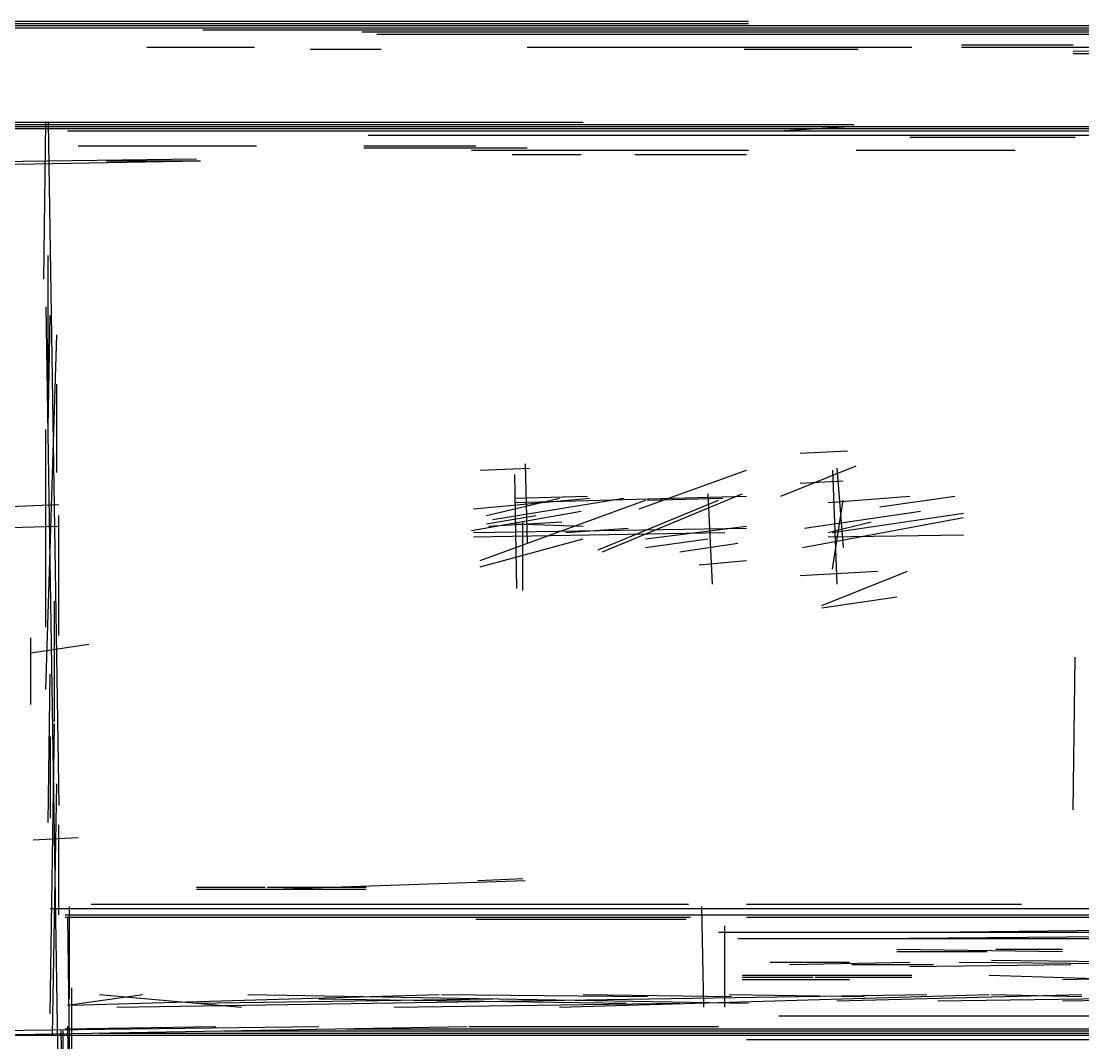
# Model space of a CAD drawing. Header units: metres. Extents: x 0.1 to 46.8, y -33.1 to 0.
# Drawn here: x 36.175 to 41.115, y -11.685 to -6.93 of the extents above; entities that cross this region are included whole.
import ezdxf

# ---------------------------------------------------------------- set-up
doc = ezdxf.new("R2010")
doc.units = ezdxf.units.M
doc.layers.add('Lines', color=7, linetype='Continuous')
doc.layers.add('Walls', color=2, linetype='Continuous')

msp = doc.modelspace()

# ---------------------------------------------------------------- linework, layer by layer
at = {"layer": 'Lines'}
for p, q in [((5.47, -6.93), (39.56, -6.93)), ((22.32, -6.94), (39.56, -6.94)), ((22.32, -6.95), (43, -6.95)), ((22.57, -6.96), (43.01, -6.96)), ((37.02, -6.97), (43.1, -6.97)), ((37.76, -6.98), (43.1, -6.98)), ((37.83, -6.99), (43, -6.99)), ((36.76, -7.05), (37.26, -7.05)), ((37.52, -7.06), (37.85, -7.06)), ((38.53, -7.05), (40.32, -7.05)), ((39.54, -7.06), (40.07, -7.06)), ((40.55, -7.04), (41.07, -7.04)), ((40.55, -7.05), (41.59, -7.05)), ((41.07, -7.07), (42.83, -7.04)), ((41.07, -7.08), (41.57, -7.08)), ((25.45, -7.4), (38.79, -7.4)), ((36.28, -8.13), (36.29, -7.4)), ((36.3, -7.4), (36.35, -10.58)), ((22.21, -7.42), (42.52, -7.42)), ((22.56, -7.43), (42.53, -7.43)), ((25.51, -7.41), (40.05, -7.41)), ((36.39, -7.44), (42.59, -7.44)), ((39.7, -7.44), (40.03, -7.42)), ((37.79, -7.46), (42.56, -7.46)), ((40.31, -7.47), (41.08, -7.47)), ((36.44, -7.51), (37.27, -7.51)), ((37.77, -7.51), (38.29, -7.51)), ((37.77, -7.52), (38.53, -7.52)), ((38.27, -7.53), (39.56, -7.53)), ((38.46, -7.55), (38.78, -7.55)), ((39.03, -7.55), (39.55, -7.55)), ((40.06, -7.53), (40.8, -7.53)), ((35.58, -7.59), (36.99, -7.57)), ((35.93, -7.6), (37.01, -7.58)), ((36.57, -7.58), (37.01, -7.58)), ((36.3, -8.63), (36.3, -8.02)), ((36.29, -8.26), (36.36, -12.69)), ((36.3, -8.82), (36.31, -8.3)), ((36.29, -10.04), (36.34, -8.39)), ((36.34, -9.03), (36.34, -8.62)), ((36.29, -9.75), (36.29, -8.83)), ((39.8, -8.94), (40.02, -8.93)), ((38.52, -8.99), (38.53, -9.36)), ((38.31, -9.02), (38.54, -9.01)), ((38.47, -9.04), (38.48, -9.57)), ((39.05, -9.2), (39.55, -9.02)), ((39.71, -9.14), (40.06, -9)), ((39.95, -9.02), (39.97, -9.55)), ((39.97, -9.01), (40, -9.38)), ((39.8, -9.08), (40, -9.07)), ((38.88, -9.4), (39.53, -9.13)), ((39.37, -9.13), (39.39, -9.55)), ((36.08, -9.19), (36.35, -9.18)), ((38.28, -9.2), (38.82, -9.15)), ((38.31, -9.44), (39.08, -9.16)), ((38.34, -9.23), (38.68, -9.15)), ((38.37, -9.25), (38.98, -9.15)), ((38.47, -9.15), (38.81, -9.14)), ((38.47, -9.17), (39.55, -9.14)), ((38.86, -9.39), (39.42, -9.16)), ((39.09, -9.16), (39.44, -9.15)), ((39.93, -9.17), (40.31, -9.14)), ((39.95, -9.48), (40, -9.16)), ((40.17, -9.19), (40.52, -9.14)), ((36.35, -9.79), (36.35, -9.23)), ((38.27, -9.3), (38.78, -9.21)), ((38.34, -9.27), (38.57, -9.23)), ((39.82, -9.29), (40.36, -9.21)), ((39.95, -9.31), (40.56, -9.22)), ((35.96, -9.29), (36.35, -9.28)), ((38.35, -9.28), (38.69, -9.26)), ((38.47, -9.27), (38.79, -9.28)), ((38.51, -9.58), (38.51, -9.26)), ((39.08, -9.34), (39.55, -9.28)), ((39.81, -9.38), (40.56, -9.24)), ((39.93, -9.31), (40.13, -9.26)), ((38.28, -9.31), (39.55, -9.29)), ((38.28, -9.33), (39.45, -9.31)), ((38.71, -9.31), (39, -9.29)), ((39.93, -9.33), (40.56, -9.32)), ((38.31, -9.47), (38.79, -9.34)), ((39.08, -9.38), (39.37, -9.34)), ((39.24, -9.4), (39.51, -9.36)), ((39.33, -9.46), (39.55, -9.44)), ((39.8, -9.51), (40.16, -9.49)), ((39.9, -9.65), (40.3, -9.49)), ((36.33, -10.19), (36.33, -9.63)), ((39.9, -9.66), (40.25, -9.61)), ((36.22, -10.11), (36.22, -9.8)), ((36.22, -9.87), (36.49, -9.83)), ((41.07, -10.6), (41.08, -9.89)), ((36.3, -10.66), (36.31, -9.97)), ((36.31, -11.55), (36.33, -10.2)), ((36.31, -10.26), (36.31, -10.64)), ((36.32, -11.65), (36.34, -10.48)), ((36.35, -11.09), (36.35, -10.67)), ((36.23, -10.74), (36.44, -10.73)), ((36.99, -10.96), (37.31, -10.96)), ((37.32, -10.96), (37.78, -10.96)), ((37.35, -10.97), (38.52, -10.93)), ((38.3, -10.93), (38.51, -10.92)), ((36.99, -10.97), (37.78, -10.97)), ((36.31, -11.06), (42.59, -11.06)), ((36.4, -11.48), (36.4, -11.05)), ((36.5, -11.04), (39.28, -11.04)), ((39.34, -11.05), (39.35, -11.52)), ((39.55, -11.04), (40.83, -11.04)), ((36.38, -11.09), (42.49, -11.09)), ((36.38, -11.1), (39.29, -11.1)), ((36.39, -11.1), (36.44, -14.46)), ((38.29, -11.11), (39.27, -11.11)), ((39.55, -11.1), (42.48, -11.1)), ((39.45, -11.52), (39.45, -11.14)), ((40.41, -11.17), (42.12, -11.15)), ((41.06, -11.17), (42.59, -11.15)), ((39.42, -11.17), (42.59, -11.17)), ((39.51, -11.2), (42.49, -11.2)), ((40.12, -11.2), (41.25, -11.19)), ((40.25, -11.25), (41.02, -11.26)), ((40.25, -11.26), (40.67, -11.26)), ((40.71, -11.25), (41.02, -11.25)), ((39.66, -11.31), (40.03, -11.31)), ((39.75, -11.32), (40.31, -11.31)), ((40.54, -11.31), (41.63, -11.32)), ((40.69, -11.3), (42.33, -11.32)), ((40.04, -11.32), (40.42, -11.32)), ((40.31, -11.33), (41.06, -11.32)), ((39.53, -11.37), (40.32, -11.37)), ((39.53, -11.38), (39.86, -11.38)), ((39.53, -11.39), (40.03, -11.39)), ((39.87, -11.38), (40.32, -11.38)), ((40.68, -11.37), (41.33, -11.39)), ((41.02, -11.39), (41.86, -11.37)), ((36.39, -11.51), (36.74, -11.46)), ((36.41, -11.99), (36.41, -11.43)), ((36.41, -11.51), (38.12, -11.46)), ((36.54, -11.46), (37.2, -11.52)), ((36.62, -11.52), (40.39, -11.46)), ((37.23, -11.46), (39.56, -11.5)), ((38.13, -11.46), (39.09, -11.47)), ((38.68, -11.52), (40.68, -11.46)), ((38.79, -11.46), (39.48, -11.47)), ((39.47, -11.46), (40.1, -11.47)), ((39.97, -11.49), (41.11, -11.46)), ((40.44, -11.49), (42.59, -11.46)), ((40.69, -11.46), (41.11, -11.47)), ((36.98, -11.5), (38.37, -11.48)), ((37.56, -11.48), (38.99, -11.5)), ((37.91, -11.52), (39.24, -11.5)), ((41.02, -11.49), (42.59, -11.47)), ((39.7, -11.56), (42.33, -11.56)), ((35.94, -11.65), (38.25, -11.61)), ((35.94, -11.63), (37.56, -11.61)), ((35.97, -11.65), (42.59, -11.65)), ((36.36, -11.63), (36.42, -15.52)), ((36.37, -11.94), (36.37, -11.63)), ((36.38, -11.62), (37.08, -11.61)), ((36.39, -11.61), (36.45, -15.32)), ((36.54, -11.64), (42.59, -11.64)), ((37.12, -11.63), (42.5, -11.63)), ((37.69, -11.62), (42.4, -11.62)), ((38.26, -11.61), (39.42, -11.61)), ((39.55, -11.67), (42.59, -11.67))]:
    msp.add_line(p, q, dxfattribs=at)
at = {"layer": 'Walls'}
for p, q in [((5.47, -6.93), (39.56, -6.93)), ((22.32, -6.94), (39.56, -6.94)), ((22.32, -6.94), (39.56, -6.94)), ((22.32, -6.94), (39.56, -6.94)), ((22.32, -6.95), (43, -6.95)), ((22.32, -6.95), (43, -6.95)), ((22.32, -6.95), (43, -6.95)), ((22.32, -6.95), (43, -6.95)), ((22.57, -6.96), (43.01, -6.96)), ((22.57, -6.96), (43.01, -6.96)), ((22.57, -6.96), (43.01, -6.96)), ((37.02, -6.97), (43.1, -6.97)), ((37.02, -6.97), (43.1, -6.97)), ((37.02, -6.97), (43.1, -6.97)), ((37.02, -6.97), (43.1, -6.97)), ((37.02, -6.97), (43.1, -6.97)), ((37.02, -6.97), (43.1, -6.97)), ((37.02, -6.97), (43.1, -6.97)), ((37.02, -6.97), (43.1, -6.97)), ((37.76, -6.98), (43.1, -6.98)), ((37.76, -6.98), (43.1, -6.98)), ((37.76, -6.98), (43.1, -6.98)), ((37.76, -6.98), (43.1, -6.98)), ((37.76, -6.98), (43.1, -6.98)), ((37.76, -6.98), (43.1, -6.98)), ((37.76, -6.98), (43.1, -6.98)), ((37.83, -6.99), (43, -6.99)), ((37.83, -6.99), (43, -6.99)), ((37.83, -6.99), (43, -6.99)), ((37.83, -6.99), (43, -6.99)), ((37.83, -6.99), (43, -6.99)), ((37.83, -6.99), (43, -6.99)), ((37.83, -6.99), (43, -6.99)), ((36.76, -7.05), (37.26, -7.05)), ((36.76, -7.05), (37.26, -7.05)), ((38.53, -7.05), (40.32, -7.05)), ((38.53, -7.05), (40.32, -7.05)), ((38.53, -7.05), (40.32, -7.05)), ((38.53, -7.05), (40.32, -7.05)), ((38.53, -7.05), (40.32, -7.05)), ((39.54, -7.06), (40.07, -7.06)), ((39.54, -7.06), (40.07, -7.06)), ((39.54, -7.06), (40.07, -7.06)), ((39.54, -7.06), (40.07, -7.06)), ((39.54, -7.06), (40.07, -7.06)), ((39.54, -7.06), (40.07, -7.06)), ((39.54, -7.06), (40.07, -7.06)), ((39.54, -7.06), (40.07, -7.06)), ((40.55, -7.04), (41.07, -7.04)), ((40.55, -7.04), (41.07, -7.04)), ((40.55, -7.04), (41.07, -7.04)), ((40.55, -7.04), (41.07, -7.04)), ((40.55, -7.04), (41.07, -7.04)), ((40.55, -7.04), (41.07, -7.04)), ((40.55, -7.04), (41.07, -7.04)), ((40.55, -7.04), (41.07, -7.04)), ((40.55, -7.05), (41.59, -7.05)), ((40.55, -7.05), (41.59, -7.05)), ((40.55, -7.05), (41.59, -7.05)), ((40.55, -7.05), (41.59, -7.05)), ((40.55, -7.05), (41.59, -7.05)), ((41.07, -7.07), (42.83, -7.04)), ((41.07, -7.07), (42.83, -7.04)), ((41.07, -7.07), (42.83, -7.04)), ((41.07, -7.07), (42.83, -7.04)), ((41.07, -7.08), (41.57, -7.08)), ((41.07, -7.08), (41.57, -7.08)), ((41.07, -7.08), (41.57, -7.08)), ((41.07, -7.08), (41.57, -7.08)), ((41.07, -7.08), (41.57, -7.08)), ((25.45, -7.4), (38.79, -7.4)), ((25.45, -7.4), (38.79, -7.4)), ((25.45, -7.4), (38.79, -7.4)), ((25.45, -7.4), (38.79, -7.4)), ((25.45, -7.4), (38.79, -7.4)), ((25.45, -7.4), (38.79, -7.4)), ((25.45, -7.4), (38.79, -7.4)), ((36.28, -8.13), (36.29, -7.4)), ((36.28, -8.13), (36.29, -7.4)), ((36.28, -8.13), (36.29, -7.4)), ((36.28, -8.13), (36.29, -7.4)), ((36.3, -7.4), (36.35, -10.58)), ((36.3, -7.4), (36.35, -10.58)), ((36.3, -7.4), (36.35, -10.58)), ((36.3, -7.4), (36.35, -10.58)), ((36.3, -7.4), (36.35, -10.58)), ((36.3, -7.4), (36.35, -10.58)), ((36.3, -7.4), (36.35, -10.58)), ((36.3, -7.4), (36.35, -10.58)), ((36.3, -7.4), (36.35, -10.58)), ((22.21, -7.42), (42.52, -7.42)), ((22.21, -7.42), (42.52, -7.42)), ((22.21, -7.42), (42.52, -7.42)), ((22.21, -7.42), (42.52, -7.42)), ((22.21, -7.42), (42.52, -7.42)), ((22.21, -7.42), (42.52, -7.42)), ((22.21, -7.42), (42.52, -7.42)), ((22.21, -7.42), (42.52, -7.42)), ((22.21, -7.42), (42.52, -7.42)), ((22.56, -7.43), (42.53, -7.43)), ((22.56, -7.43), (42.53, -7.43)), ((22.56, -7.43), (42.53, -7.43)), ((22.56, -7.43), (42.53, -7.43)), ((22.56, -7.43), (42.53, -7.43)), ((22.56, -7.43), (42.53, -7.43)), ((22.56, -7.43), (42.53, -7.43)), ((22.56, -7.43), (42.53, -7.43)), ((22.56, -7.43), (42.53, -7.43)), ((25.51, -7.41), (40.05, -7.41)), ((25.51, -7.41), (40.05, -7.41)), ((25.51, -7.41), (40.05, -7.41)), ((25.51, -7.41), (40.05, -7.41)), ((25.51, -7.41), (40.05, -7.41)), ((25.51, -7.41), (40.05, -7.41)), ((25.51, -7.41), (40.05, -7.41)), ((36.39, -7.44), (42.59, -7.44)), ((36.39, -7.44), (42.59, -7.44)), ((36.39, -7.44), (42.59, -7.44)), ((36.39, -7.44), (42.59, -7.44)), ((36.39, -7.44), (42.59, -7.44)), ((36.39, -7.44), (42.59, -7.44)), ((37.79, -7.46), (42.56, -7.46)), ((37.79, -7.46), (42.56, -7.46)), ((37.79, -7.46), (42.56, -7.46)), ((37.79, -7.46), (42.56, -7.46)), ((37.79, -7.46), (42.56, -7.46)), ((37.79, -7.46), (42.56, -7.46)), ((37.79, -7.46), (42.56, -7.46)), ((37.79, -7.46), (42.56, -7.46)), ((40.31, -7.47), (41.08, -7.47)), ((40.31, -7.47), (41.08, -7.47)), ((40.31, -7.47), (41.08, -7.47)), ((40.31, -7.47), (41.08, -7.47)), ((40.31, -7.47), (41.08, -7.47)), ((40.31, -7.47), (41.08, -7.47)), ((40.31, -7.47), (41.08, -7.47)), ((36.44, -7.51), (37.27, -7.51)), ((36.44, -7.51), (37.27, -7.51)), ((36.44, -7.51), (37.27, -7.51)), ((37.77, -7.52), (38.53, -7.52)), ((38.27, -7.53), (39.56, -7.53)), ((38.27, -7.53), (39.56, -7.53)), ((38.27, -7.53), (39.56, -7.53)), ((38.27, -7.53), (39.56, -7.53)), ((39.03, -7.55), (39.55, -7.55)), ((39.03, -7.55), (39.55, -7.55)), ((39.03, -7.55), (39.55, -7.55)), ((39.03, -7.55), (39.55, -7.55)), ((40.06, -7.53), (40.8, -7.53)), ((40.06, -7.53), (40.8, -7.53)), ((40.06, -7.53), (40.8, -7.53)), ((40.06, -7.53), (40.8, -7.53)), ((40.06, -7.53), (40.8, -7.53)), ((40.06, -7.53), (40.8, -7.53)), ((40.06, -7.53), (40.8, -7.53)), ((35.58, -7.59), (36.99, -7.57)), ((35.58, -7.59), (36.99, -7.57)), ((35.93, -7.6), (37.01, -7.58)), ((35.93, -7.6), (37.01, -7.58)), ((35.93, -7.6), (37.01, -7.58)), ((36.3, -8.63), (36.3, -8.02)), ((36.3, -8.63), (36.3, -8.02)), ((36.3, -8.63), (36.3, -8.02)), ((36.3, -8.63), (36.3, -8.02)), ((36.3, -8.63), (36.3, -8.02)), ((36.3, -8.63), (36.3, -8.02)), ((36.3, -8.63), (36.3, -8.02)), ((36.3, -8.63), (36.3, -8.02)), ((36.3, -8.63), (36.3, -8.02)), ((36.29, -8.26), (36.36, -12.69)), ((36.29, -8.26), (36.36, -12.69)), ((36.29, -8.26), (36.36, -12.69)), ((36.29, -8.26), (36.36, -12.69)), ((36.29, -8.26), (36.36, -12.69)), ((36.29, -8.26), (36.36, -12.69)), ((36.29, -8.26), (36.36, -12.69)), ((36.29, -8.26), (36.36, -12.69)), ((36.29, -8.26), (36.36, -12.69)), ((36.29, -8.26), (36.36, -12.69)), ((36.3, -8.82), (36.31, -8.3)), ((36.3, -8.82), (36.31, -8.3)), ((36.3, -8.82), (36.31, -8.3)), ((36.3, -8.82), (36.31, -8.3)), ((36.3, -8.82), (36.31, -8.3)), ((36.3, -8.82), (36.31, -8.3)), ((36.3, -8.82), (36.31, -8.3)), ((36.3, -8.82), (36.31, -8.3)), ((36.3, -8.82), (36.31, -8.3)), ((36.3, -8.82), (36.31, -8.3)), ((36.3, -8.82), (36.31, -8.3)), ((36.29, -10.04), (36.34, -8.39)), ((36.29, -10.04), (36.34, -8.39)), ((36.29, -10.04), (36.34, -8.39)), ((36.29, -10.04), (36.34, -8.39)), ((36.29, -10.04), (36.34, -8.39)), ((36.29, -10.04), (36.34, -8.39)), ((36.29, -10.04), (36.34, -8.39)), ((36.29, -10.04), (36.34, -8.39)), ((36.29, -9.75), (36.29, -8.83)), ((36.29, -9.75), (36.29, -8.83)), ((36.29, -9.75), (36.29, -8.83)), ((36.29, -9.75), (36.29, -8.83)), ((36.29, -9.75), (36.29, -8.83)), ((36.29, -9.75), (36.29, -8.83)), ((36.29, -9.75), (36.29, -8.83)), ((36.29, -9.75), (36.29, -8.83)), ((39.05, -9.2), (39.55, -9.02)), ((39.05, -9.2), (39.55, -9.02)), ((39.05, -9.2), (39.55, -9.02)), ((39.05, -9.2), (39.55, -9.02)), ((38.88, -9.4), (39.53, -9.13)), ((38.88, -9.4), (39.53, -9.13)), ((38.28, -9.2), (38.82, -9.15)), ((38.28, -9.2), (38.82, -9.15)), ((38.28, -9.2), (38.82, -9.15)), ((38.31, -9.44), (39.08, -9.16)), ((38.31, -9.44), (39.08, -9.16)), ((38.31, -9.44), (39.08, -9.16)), ((38.31, -9.44), (39.08, -9.16)), ((38.37, -9.25), (38.98, -9.15)), ((38.37, -9.25), (38.98, -9.15)), ((38.37, -9.25), (38.98, -9.15)), ((38.37, -9.25), (38.98, -9.15)), ((38.47, -9.17), (39.55, -9.14)), ((38.47, -9.17), (39.55, -9.14)), ((38.47, -9.17), (39.55, -9.14)), ((38.47, -9.17), (39.55, -9.14)), ((38.47, -9.17), (39.55, -9.14)), ((38.86, -9.39), (39.42, -9.16)), ((38.86, -9.39), (39.42, -9.16)), ((36.35, -9.79), (36.35, -9.23)), ((36.35, -9.79), (36.35, -9.23)), ((36.35, -9.79), (36.35, -9.23)), ((36.35, -9.79), (36.35, -9.23)), ((36.35, -9.79), (36.35, -9.23)), ((36.35, -9.79), (36.35, -9.23)), ((36.35, -9.79), (36.35, -9.23)), ((36.35, -9.79), (36.35, -9.23)), ((38.27, -9.3), (38.78, -9.21)), ((38.27, -9.3), (38.78, -9.21)), ((38.27, -9.3), (38.78, -9.21)), ((38.27, -9.3), (38.78, -9.21)), ((38.27, -9.3), (38.78, -9.21)), ((38.27, -9.3), (38.78, -9.21)), ((39.82, -9.29), (40.36, -9.21)), ((39.82, -9.29), (40.36, -9.21)), ((39.95, -9.31), (40.56, -9.22)), ((38.28, -9.31), (39.55, -9.29)), ((38.28, -9.31), (39.55, -9.29)), ((38.28, -9.31), (39.55, -9.29)), ((38.28, -9.31), (39.55, -9.29)), ((38.28, -9.33), (39.45, -9.31)), ((38.28, -9.33), (39.45, -9.31)), ((38.28, -9.33), (39.45, -9.31)), ((38.28, -9.33), (39.45, -9.31)), ((39.93, -9.33), (40.56, -9.32)), ((36.33, -10.19), (36.33, -9.63)), ((36.33, -10.19), (36.33, -9.63)), ((36.33, -10.19), (36.33, -9.63)), ((36.33, -10.19), (36.33, -9.63)), ((36.33, -10.19), (36.33, -9.63)), ((36.33, -10.19), (36.33, -9.63)), ((36.33, -10.19), (36.33, -9.63)), ((36.33, -10.19), (36.33, -9.63)), ((36.33, -10.19), (36.33, -9.63)), ((36.3, -10.66), (36.31, -9.97)), ((36.3, -10.66), (36.31, -9.97)), ((36.3, -10.66), (36.31, -9.97)), ((36.3, -10.66), (36.31, -9.97)), ((36.3, -10.66), (36.31, -9.97)), ((36.3, -10.66), (36.31, -9.97)), ((36.3, -10.66), (36.31, -9.97)), ((36.3, -10.66), (36.31, -9.97)), ((36.3, -10.66), (36.31, -9.97)), ((36.3, -10.66), (36.31, -9.97)), ((36.31, -11.55), (36.33, -10.2)), ((36.31, -11.55), (36.33, -10.2)), ((36.31, -11.55), (36.33, -10.2)), ((36.31, -11.55), (36.33, -10.2)), ((36.31, -11.55), (36.33, -10.2)), ((36.31, -11.55), (36.33, -10.2)), ((36.31, -11.55), (36.33, -10.2)), ((36.31, -11.55), (36.33, -10.2)), ((36.32, -11.65), (36.34, -10.48)), ((36.32, -11.65), (36.34, -10.48)), ((36.32, -11.65), (36.34, -10.48)), ((36.32, -11.65), (36.34, -10.48)), ((36.32, -11.65), (36.34, -10.48)), ((36.32, -11.65), (36.34, -10.48)), ((36.32, -11.65), (36.34, -10.48)), ((36.32, -11.65), (36.34, -10.48)), ((37.35, -10.97), (38.52, -10.93)), ((37.35, -10.97), (38.52, -10.93)), ((37.35, -10.97), (38.52, -10.93)), ((37.35, -10.97), (38.52, -10.93)), ((37.35, -10.97), (38.52, -10.93)), ((37.35, -10.97), (38.52, -10.93)), ((36.99, -10.97), (37.78, -10.97)), ((36.99, -10.97), (37.78, -10.97)), ((36.99, -10.97), (37.78, -10.97)), ((36.99, -10.97), (37.78, -10.97)), ((36.99, -10.97), (37.78, -10.97)), ((36.99, -10.97), (37.78, -10.97)), ((36.99, -10.97), (37.78, -10.97)), ((36.31, -11.06), (42.59, -11.06)), ((36.31, -11.06), (42.59, -11.06)), ((36.31, -11.06), (42.59, -11.06)), ((36.31, -11.06), (42.59, -11.06)), ((36.31, -11.06), (42.59, -11.06)), ((36.31, -11.06), (42.59, -11.06)), ((36.31, -11.06), (42.59, -11.06)), ((36.31, -11.06), (42.59, -11.06)), ((36.31, -11.06), (42.59, -11.06)), ((36.31, -11.06), (42.59, -11.06)), ((36.31, -11.06), (42.59, -11.06)), ((36.5, -11.04), (39.28, -11.04)), ((36.5, -11.04), (39.28, -11.04)), ((36.5, -11.04), (39.28, -11.04)), ((36.5, -11.04), (39.28, -11.04)), ((36.5, -11.04), (39.28, -11.04)), ((36.5, -11.04), (39.28, -11.04)), ((39.55, -11.04), (40.83, -11.04)), ((39.55, -11.04), (40.83, -11.04)), ((39.55, -11.04), (40.83, -11.04)), ((39.55, -11.04), (40.83, -11.04)), ((39.55, -11.04), (40.83, -11.04)), ((39.55, -11.04), (40.83, -11.04)), ((39.55, -11.04), (40.83, -11.04)), ((39.55, -11.04), (40.83, -11.04)), ((39.55, -11.04), (40.83, -11.04)), ((39.55, -11.04), (40.83, -11.04)), ((39.55, -11.04), (40.83, -11.04)), ((39.55, -11.04), (40.83, -11.04)), ((39.55, -11.04), (40.83, -11.04)), ((36.38, -11.09), (42.49, -11.09)), ((36.38, -11.09), (42.49, -11.09)), ((36.38, -11.09), (42.49, -11.09)), ((36.38, -11.09), (42.49, -11.09)), ((36.38, -11.09), (42.49, -11.09)), ((36.38, -11.09), (42.49, -11.09)), ((36.38, -11.09), (42.49, -11.09)), ((36.38, -11.09), (42.49, -11.09)), ((36.38, -11.09), (42.49, -11.09)), ((36.38, -11.09), (42.49, -11.09)), ((36.38, -11.09), (42.49, -11.09)), ((36.38, -11.09), (42.49, -11.09)), ((36.38, -11.1), (39.29, -11.1)), ((36.38, -11.1), (39.29, -11.1)), ((36.38, -11.1), (39.29, -11.1)), ((36.38, -11.1), (39.29, -11.1)), ((36.38, -11.1), (39.29, -11.1)), ((36.38, -11.1), (39.29, -11.1)), ((36.38, -11.1), (39.29, -11.1)), ((36.39, -11.1), (36.44, -14.46)), ((36.39, -11.1), (36.44, -14.46)), ((36.39, -11.1), (36.44, -14.46)), ((36.39, -11.1), (36.44, -14.46)), ((36.39, -11.1), (36.44, -14.46)), ((36.39, -11.1), (36.44, -14.46)), ((36.39, -11.1), (36.44, -14.46)), ((36.39, -11.1), (36.44, -14.46)), ((36.39, -11.1), (36.44, -14.46)), ((36.39, -11.1), (36.44, -14.46)), ((36.39, -11.1), (36.44, -14.46)), ((36.39, -11.1), (36.44, -14.46)), ((38.29, -11.11), (39.27, -11.11)), ((38.29, -11.11), (39.27, -11.11)), ((38.29, -11.11), (39.27, -11.11)), ((38.29, -11.11), (39.27, -11.11)), ((38.29, -11.11), (39.27, -11.11)), ((38.29, -11.11), (39.27, -11.11)), ((38.29, -11.11), (39.27, -11.11)), ((38.29, -11.11), (39.27, -11.11)), ((38.29, -11.11), (39.27, -11.11)), ((38.29, -11.11), (39.27, -11.11)), ((39.55, -11.1), (42.48, -11.1)), ((39.55, -11.1), (42.48, -11.1)), ((39.55, -11.1), (42.48, -11.1)), ((39.55, -11.1), (42.48, -11.1)), ((39.55, -11.1), (42.48, -11.1)), ((39.55, -11.1), (42.48, -11.1)), ((39.55, -11.1), (42.48, -11.1)), ((39.55, -11.1), (42.48, -11.1)), ((39.55, -11.1), (42.48, -11.1)), ((39.55, -11.1), (42.48, -11.1)), ((39.55, -11.1), (42.48, -11.1)), ((39.55, -11.1), (42.48, -11.1)), ((39.55, -11.1), (42.48, -11.1)), ((39.55, -11.1), (42.48, -11.1)), ((40.41, -11.17), (42.12, -11.15)), ((40.41, -11.17), (42.12, -11.15)), ((40.41, -11.17), (42.12, -11.15)), ((40.41, -11.17), (42.12, -11.15)), ((40.41, -11.17), (42.12, -11.15)), ((40.41, -11.17), (42.12, -11.15)), ((40.41, -11.17), (42.12, -11.15)), ((40.41, -11.17), (42.12, -11.15)), ((40.41, -11.17), (42.12, -11.15)), ((40.41, -11.17), (42.12, -11.15)), ((40.41, -11.17), (42.12, -11.15)), ((40.41, -11.17), (42.12, -11.15)), ((40.41, -11.17), (42.12, -11.15)), ((40.41, -11.17), (42.12, -11.15)), ((40.41, -11.17), (42.12, -11.15)), ((40.41, -11.17), (42.12, -11.15)), ((40.41, -11.17), (42.12, -11.15)), ((40.41, -11.17), (42.12, -11.15)), ((41.06, -11.17), (42.59, -11.15)), ((41.06, -11.17), (42.59, -11.15)), ((41.06, -11.17), (42.59, -11.15)), ((41.06, -11.17), (42.59, -11.15)), ((41.06, -11.17), (42.59, -11.15)), ((41.06, -11.17), (42.59, -11.15)), ((41.06, -11.17), (42.59, -11.15)), ((41.06, -11.17), (42.59, -11.15)), ((41.06, -11.17), (42.59, -11.15)), ((41.06, -11.17), (42.59, -11.15)), ((41.06, -11.17), (42.59, -11.15)), ((41.06, -11.17), (42.59, -11.15)), ((39.42, -11.17), (42.59, -11.17)), ((39.42, -11.17), (42.59, -11.17)), ((39.42, -11.17), (42.59, -11.17)), ((39.42, -11.17), (42.59, -11.17)), ((39.42, -11.17), (42.59, -11.17)), ((39.42, -11.17), (42.59, -11.17)), ((39.42, -11.17), (42.59, -11.17)), ((39.42, -11.17), (42.59, -11.17)), ((39.42, -11.17), (42.59, -11.17)), ((39.42, -11.17), (42.59, -11.17)), ((39.42, -11.17), (42.59, -11.17)), ((39.42, -11.17), (42.59, -11.17)), ((39.42, -11.17), (42.59, -11.17)), ((39.42, -11.17), (42.59, -11.17)), ((39.51, -11.2), (42.49, -11.2)), ((39.51, -11.2), (42.49, -11.2)), ((39.51, -11.2), (42.49, -11.2)), ((39.51, -11.2), (42.49, -11.2)), ((39.51, -11.2), (42.49, -11.2)), ((39.51, -11.2), (42.49, -11.2)), ((39.51, -11.2), (42.49, -11.2)), ((39.51, -11.2), (42.49, -11.2)), ((39.51, -11.2), (42.49, -11.2)), ((39.51, -11.2), (42.49, -11.2)), ((39.51, -11.2), (42.49, -11.2)), ((39.51, -11.2), (42.49, -11.2)), ((39.51, -11.2), (42.49, -11.2)), ((40.12, -11.2), (41.25, -11.19)), ((40.12, -11.2), (41.25, -11.19)), ((40.12, -11.2), (41.25, -11.19)), ((40.12, -11.2), (41.25, -11.19)), ((40.12, -11.2), (41.25, -11.19)), ((40.12, -11.2), (41.25, -11.19)), ((40.12, -11.2), (41.25, -11.19)), ((40.12, -11.2), (41.25, -11.19)), ((40.12, -11.2), (41.25, -11.19)), ((40.12, -11.2), (41.25, -11.19)), ((40.12, -11.2), (41.25, -11.19)), ((40.12, -11.2), (41.25, -11.19)), ((40.12, -11.2), (41.25, -11.19)), ((40.12, -11.2), (41.25, -11.19)), ((40.12, -11.2), (41.25, -11.19)), ((40.25, -11.25), (41.02, -11.26)), ((40.25, -11.25), (41.02, -11.26)), ((40.25, -11.25), (41.02, -11.26)), ((40.25, -11.25), (41.02, -11.26)), ((40.25, -11.25), (41.02, -11.26)), ((40.25, -11.25), (41.02, -11.26)), ((40.25, -11.25), (41.02, -11.26)), ((40.25, -11.25), (41.02, -11.26)), ((40.25, -11.25), (41.02, -11.26)), ((40.25, -11.25), (41.02, -11.26)), ((40.25, -11.25), (41.02, -11.26)), ((40.25, -11.25), (41.02, -11.26)), ((40.25, -11.25), (41.02, -11.26)), ((39.75, -11.32), (40.31, -11.31)), ((39.75, -11.32), (40.31, -11.31)), ((39.75, -11.32), (40.31, -11.31)), ((39.75, -11.32), (40.31, -11.31)), ((39.75, -11.32), (40.31, -11.31)), ((39.75, -11.32), (40.31, -11.31)), ((39.75, -11.32), (40.31, -11.31)), ((39.75, -11.32), (40.31, -11.31)), ((39.75, -11.32), (40.31, -11.31)), ((39.75, -11.32), (40.31, -11.31)), ((39.75, -11.32), (40.31, -11.31)), ((39.75, -11.32), (40.31, -11.31)), ((39.75, -11.32), (40.31, -11.31)), ((40.54, -11.31), (41.63, -11.32)), ((40.54, -11.31), (41.63, -11.32)), ((40.54, -11.31), (41.63, -11.32)), ((40.54, -11.31), (41.63, -11.32)), ((40.54, -11.31), (41.63, -11.32)), ((40.54, -11.31), (41.63, -11.32)), ((40.54, -11.31), (41.63, -11.32)), ((40.54, -11.31), (41.63, -11.32)), ((40.54, -11.31), (41.63, -11.32)), ((40.54, -11.31), (41.63, -11.32)), ((40.54, -11.31), (41.63, -11.32)), ((40.54, -11.31), (41.63, -11.32)), ((40.54, -11.31), (41.63, -11.32)), ((40.54, -11.31), (41.63, -11.32)), ((40.54, -11.31), (41.63, -11.32)), ((40.54, -11.31), (41.63, -11.32)), ((40.69, -11.3), (42.33, -11.32)), ((40.69, -11.3), (42.33, -11.32)), ((40.69, -11.3), (42.33, -11.32)), ((40.69, -11.3), (42.33, -11.32)), ((40.69, -11.3), (42.33, -11.32)), ((40.69, -11.3), (42.33, -11.32)), ((40.69, -11.3), (42.33, -11.32)), ((40.69, -11.3), (42.33, -11.32)), ((40.69, -11.3), (42.33, -11.32)), ((40.69, -11.3), (42.33, -11.32)), ((40.69, -11.3), (42.33, -11.32)), ((40.69, -11.3), (42.33, -11.32)), ((40.69, -11.3), (42.33, -11.32)), ((40.69, -11.3), (42.33, -11.32)), ((40.69, -11.3), (42.33, -11.32)), ((40.69, -11.3), (42.33, -11.32)), ((40.31, -11.33), (41.06, -11.32)), ((40.31, -11.33), (41.06, -11.32)), ((40.31, -11.33), (41.06, -11.32)), ((40.31, -11.33), (41.06, -11.32)), ((40.31, -11.33), (41.06, -11.32)), ((40.31, -11.33), (41.06, -11.32)), ((40.31, -11.33), (41.06, -11.32)), ((40.31, -11.33), (41.06, -11.32)), ((40.31, -11.33), (41.06, -11.32)), ((40.31, -11.33), (41.06, -11.32)), ((40.31, -11.33), (41.06, -11.32)), ((40.31, -11.33), (41.06, -11.32)), ((40.31, -11.33), (41.06, -11.32)), ((40.31, -11.33), (41.06, -11.32)), ((40.31, -11.33), (41.06, -11.32)), ((39.53, -11.37), (40.32, -11.37)), ((39.53, -11.37), (40.32, -11.37)), ((39.53, -11.37), (40.32, -11.37)), ((39.53, -11.37), (40.32, -11.37)), ((39.53, -11.37), (40.32, -11.37)), ((39.53, -11.37), (40.32, -11.37)), ((39.53, -11.37), (40.32, -11.37)), ((39.53, -11.37), (40.32, -11.37)), ((39.53, -11.37), (40.32, -11.37)), ((39.53, -11.37), (40.32, -11.37)), ((39.53, -11.37), (40.32, -11.37)), ((39.53, -11.37), (40.32, -11.37)), ((39.53, -11.37), (40.32, -11.37)), ((39.53, -11.37), (40.32, -11.37)), ((39.53, -11.39), (40.03, -11.39)), ((39.53, -11.39), (40.03, -11.39)), ((39.53, -11.39), (40.03, -11.39)), ((39.53, -11.39), (40.03, -11.39)), ((39.53, -11.39), (40.03, -11.39)), ((39.53, -11.39), (40.03, -11.39)), ((39.53, -11.39), (40.03, -11.39)), ((39.53, -11.39), (40.03, -11.39)), ((39.53, -11.39), (40.03, -11.39)), ((39.53, -11.39), (40.03, -11.39)), ((40.68, -11.37), (41.33, -11.39)), ((40.68, -11.37), (41.33, -11.39)), ((40.68, -11.37), (41.33, -11.39)), ((40.68, -11.37), (41.33, -11.39)), ((40.68, -11.37), (41.33, -11.39)), ((40.68, -11.37), (41.33, -11.39)), ((40.68, -11.37), (41.33, -11.39)), ((40.68, -11.37), (41.33, -11.39)), ((40.68, -11.37), (41.33, -11.39)), ((40.68, -11.37), (41.33, -11.39)), ((40.68, -11.37), (41.33, -11.39)), ((40.68, -11.37), (41.33, -11.39)), ((40.68, -11.37), (41.33, -11.39)), ((40.68, -11.37), (41.33, -11.39)), ((40.68, -11.37), (41.33, -11.39)), ((41.02, -11.39), (41.86, -11.37)), ((41.02, -11.39), (41.86, -11.37)), ((41.02, -11.39), (41.86, -11.37)), ((41.02, -11.39), (41.86, -11.37)), ((41.02, -11.39), (41.86, -11.37)), ((41.02, -11.39), (41.86, -11.37)), ((41.02, -11.39), (41.86, -11.37)), ((41.02, -11.39), (41.86, -11.37)), ((41.02, -11.39), (41.86, -11.37)), ((41.02, -11.39), (41.86, -11.37)), ((41.02, -11.39), (41.86, -11.37)), ((41.02, -11.39), (41.86, -11.37)), ((41.02, -11.39), (41.86, -11.37)), ((41.02, -11.39), (41.86, -11.37)), ((41.02, -11.39), (41.86, -11.37)), ((41.02, -11.39), (41.86, -11.37)), ((36.41, -11.99), (36.41, -11.43)), ((36.41, -11.99), (36.41, -11.43)), ((36.41, -11.99), (36.41, -11.43)), ((36.41, -11.99), (36.41, -11.43)), ((36.41, -11.99), (36.41, -11.43)), ((36.41, -11.99), (36.41, -11.43)), ((36.41, -11.51), (38.12, -11.46)), ((36.41, -11.51), (38.12, -11.46)), ((36.41, -11.51), (38.12, -11.46)), ((36.41, -11.51), (38.12, -11.46)), ((36.41, -11.51), (38.12, -11.46)), ((36.41, -11.51), (38.12, -11.46)), ((36.41, -11.51), (38.12, -11.46)), ((36.41, -11.51), (38.12, -11.46)), ((36.54, -11.46), (37.2, -11.52)), ((36.54, -11.46), (37.2, -11.52)), ((36.54, -11.46), (37.2, -11.52)), ((36.54, -11.46), (37.2, -11.52)), ((36.54, -11.46), (37.2, -11.52)), ((36.62, -11.52), (40.39, -11.46)), ((36.62, -11.52), (40.39, -11.46)), ((36.62, -11.52), (40.39, -11.46)), ((36.62, -11.52), (40.39, -11.46)), ((36.62, -11.52), (40.39, -11.46)), ((36.62, -11.52), (40.39, -11.46)), ((36.62, -11.52), (40.39, -11.46)), ((36.62, -11.52), (40.39, -11.46)), ((37.23, -11.46), (39.56, -11.5)), ((37.23, -11.46), (39.56, -11.5)), ((37.23, -11.46), (39.56, -11.5)), ((37.23, -11.46), (39.56, -11.5)), ((37.23, -11.46), (39.56, -11.5)), ((37.23, -11.46), (39.56, -11.5)), ((37.23, -11.46), (39.56, -11.5)), ((37.23, -11.46), (39.56, -11.5)), ((37.23, -11.46), (39.56, -11.5)), ((38.13, -11.46), (39.09, -11.47)), ((38.13, -11.46), (39.09, -11.47)), ((38.13, -11.46), (39.09, -11.47)), ((38.13, -11.46), (39.09, -11.47)), ((38.13, -11.46), (39.09, -11.47)), ((38.13, -11.46), (39.09, -11.47)), ((38.68, -11.52), (40.68, -11.46)), ((38.68, -11.52), (40.68, -11.46)), ((38.68, -11.52), (40.68, -11.46)), ((38.68, -11.52), (40.68, -11.46)), ((38.68, -11.52), (40.68, -11.46)), ((38.68, -11.52), (40.68, -11.46)), ((38.68, -11.52), (40.68, -11.46)), ((38.68, -11.52), (40.68, -11.46)), ((38.68, -11.52), (40.68, -11.46)), ((38.68, -11.52), (40.68, -11.46)), ((38.79, -11.46), (39.48, -11.47)), ((38.79, -11.46), (39.48, -11.47)), ((38.79, -11.46), (39.48, -11.47)), ((38.79, -11.46), (39.48, -11.47)), ((38.79, -11.46), (39.48, -11.47)), ((38.79, -11.46), (39.48, -11.47)), ((38.79, -11.46), (39.48, -11.47)), ((38.79, -11.46), (39.48, -11.47)), ((38.79, -11.46), (39.48, -11.47)), ((38.79, -11.46), (39.48, -11.47)), ((38.79, -11.46), (39.48, -11.47)), ((38.79, -11.46), (39.48, -11.47)), ((38.79, -11.46), (39.48, -11.47)), ((38.79, -11.46), (39.48, -11.47)), ((38.79, -11.46), (39.48, -11.47)), ((39.47, -11.46), (40.1, -11.47)), ((39.47, -11.46), (40.1, -11.47)), ((39.47, -11.46), (40.1, -11.47)), ((39.47, -11.46), (40.1, -11.47)), ((39.47, -11.46), (40.1, -11.47)), ((39.47, -11.46), (40.1, -11.47)), ((39.47, -11.46), (40.1, -11.47)), ((39.47, -11.46), (40.1, -11.47)), ((39.47, -11.46), (40.1, -11.47)), ((39.47, -11.46), (40.1, -11.47)), ((39.47, -11.46), (40.1, -11.47)), ((39.97, -11.49), (41.11, -11.46)), ((39.97, -11.49), (41.11, -11.46)), ((39.97, -11.49), (41.11, -11.46)), ((39.97, -11.49), (41.11, -11.46)), ((39.97, -11.49), (41.11, -11.46)), ((39.97, -11.49), (41.11, -11.46)), ((39.97, -11.49), (41.11, -11.46)), ((39.97, -11.49), (41.11, -11.46)), ((39.97, -11.49), (41.11, -11.46)), ((39.97, -11.49), (41.11, -11.46)), ((39.97, -11.49), (41.11, -11.46)), ((39.97, -11.49), (41.11, -11.46)), ((39.97, -11.49), (41.11, -11.46)), ((39.97, -11.49), (41.11, -11.46)), ((39.97, -11.49), (41.11, -11.46)), ((39.97, -11.49), (41.11, -11.46)), ((39.97, -11.49), (41.11, -11.46)), ((39.97, -11.49), (41.11, -11.46)), ((40.44, -11.49), (42.59, -11.46)), ((40.44, -11.49), (42.59, -11.46)), ((40.44, -11.49), (42.59, -11.46)), ((40.44, -11.49), (42.59, -11.46)), ((40.44, -11.49), (42.59, -11.46)), ((40.44, -11.49), (42.59, -11.46)), ((40.44, -11.49), (42.59, -11.46)), ((40.44, -11.49), (42.59, -11.46)), ((40.44, -11.49), (42.59, -11.46)), ((40.44, -11.49), (42.59, -11.46)), ((40.44, -11.49), (42.59, -11.46)), ((40.44, -11.49), (42.59, -11.46)), ((40.44, -11.49), (42.59, -11.46)), ((40.44, -11.49), (42.59, -11.46)), ((40.44, -11.49), (42.59, -11.46)), ((40.44, -11.49), (42.59, -11.46)), ((36.98, -11.5), (38.37, -11.48)), ((36.98, -11.5), (38.37, -11.48)), ((36.98, -11.5), (38.37, -11.48)), ((36.98, -11.5), (38.37, -11.48)), ((36.98, -11.5), (38.37, -11.48)), ((36.98, -11.5), (38.37, -11.48)), ((36.98, -11.5), (38.37, -11.48)), ((36.98, -11.5), (38.37, -11.48)), ((37.56, -11.48), (38.99, -11.5)), ((37.56, -11.48), (38.99, -11.5)), ((37.56, -11.48), (38.99, -11.5)), ((37.56, -11.48), (38.99, -11.5)), ((37.56, -11.48), (38.99, -11.5)), ((37.56, -11.48), (38.99, -11.5)), ((37.56, -11.48), (38.99, -11.5)), ((37.56, -11.48), (38.99, -11.5)), ((37.56, -11.48), (38.99, -11.5)), ((37.91, -11.52), (39.24, -11.5)), ((37.91, -11.52), (39.24, -11.5)), ((37.91, -11.52), (39.24, -11.5)), ((37.91, -11.52), (39.24, -11.5)), ((37.91, -11.52), (39.24, -11.5)), ((37.91, -11.52), (39.24, -11.5)), ((41.02, -11.49), (42.59, -11.47)), ((41.02, -11.49), (42.59, -11.47)), ((41.02, -11.49), (42.59, -11.47)), ((41.02, -11.49), (42.59, -11.47)), ((41.02, -11.49), (42.59, -11.47)), ((41.02, -11.49), (42.59, -11.47)), ((41.02, -11.49), (42.59, -11.47)), ((41.02, -11.49), (42.59, -11.47)), ((41.02, -11.49), (42.59, -11.47)), ((41.02, -11.49), (42.59, -11.47)), ((41.02, -11.49), (42.59, -11.47)), ((41.02, -11.49), (42.59, -11.47)), ((41.02, -11.49), (42.59, -11.47)), ((39.7, -11.56), (42.33, -11.56)), ((39.7, -11.56), (42.33, -11.56)), ((39.7, -11.56), (42.33, -11.56)), ((39.7, -11.56), (42.33, -11.56)), ((39.7, -11.56), (42.33, -11.56)), ((39.7, -11.56), (42.33, -11.56)), ((39.7, -11.56), (42.33, -11.56)), ((39.7, -11.56), (42.33, -11.56)), ((39.7, -11.56), (42.33, -11.56)), ((39.7, -11.56), (42.33, -11.56)), ((39.7, -11.56), (42.33, -11.56)), ((39.7, -11.56), (42.33, -11.56)), ((39.7, -11.56), (42.33, -11.56)), ((39.7, -11.56), (42.33, -11.56)), ((39.7, -11.56), (42.33, -11.56)), ((39.7, -11.56), (42.33, -11.56)), ((35.94, -11.65), (38.25, -11.61)), ((35.94, -11.65), (38.25, -11.61)), ((35.94, -11.65), (38.25, -11.61)), ((35.94, -11.65), (38.25, -11.61)), ((35.94, -11.65), (38.25, -11.61)), ((35.94, -11.63), (37.56, -11.61)), ((35.94, -11.65), (38.25, -11.61)), ((35.94, -11.63), (37.56, -11.61)), ((35.94, -11.63), (37.56, -11.61)), ((35.97, -11.65), (42.59, -11.65)), ((35.97, -11.65), (42.59, -11.65)), ((35.97, -11.65), (42.59, -11.65)), ((35.97, -11.65), (42.59, -11.65)), ((35.97, -11.65), (42.59, -11.65)), ((35.97, -11.65), (42.59, -11.65)), ((35.97, -11.65), (42.59, -11.65)), ((35.97, -11.65), (42.59, -11.65)), ((35.97, -11.65), (42.59, -11.65)), ((35.97, -11.65), (42.59, -11.65)), ((35.97, -11.65), (42.59, -11.65)), ((35.97, -11.65), (42.59, -11.65)), ((35.97, -11.65), (42.59, -11.65)), ((35.97, -11.65), (42.59, -11.65)), ((35.97, -11.65), (42.59, -11.65)), ((36.36, -11.63), (36.42, -15.52)), ((36.36, -11.63), (36.42, -15.52)), ((36.36, -11.63), (36.42, -15.52)), ((36.36, -11.63), (36.42, -15.52)), ((36.36, -11.63), (36.42, -15.52)), ((36.36, -11.63), (36.42, -15.52)), ((36.36, -11.63), (36.42, -15.52)), ((36.36, -11.63), (36.42, -15.52)), ((36.36, -11.63), (36.42, -15.52)), ((36.36, -11.63), (36.42, -15.52)), ((36.38, -11.62), (37.08, -11.61)), ((36.38, -11.62), (37.08, -11.61)), ((36.38, -11.62), (37.08, -11.61)), ((36.39, -11.61), (36.45, -15.32)), ((36.39, -11.61), (36.45, -15.32)), ((36.39, -11.61), (36.45, -15.32)), ((36.39, -11.61), (36.45, -15.32)), ((36.39, -11.61), (36.45, -15.32)), ((36.39, -11.61), (36.45, -15.32)), ((36.39, -11.61), (36.45, -15.32)), ((36.39, -11.61), (36.45, -15.32)), ((36.39, -11.61), (36.45, -15.32)), ((36.39, -11.61), (36.45, -15.32)), ((36.54, -11.64), (42.59, -11.64)), ((36.54, -11.64), (42.59, -11.64)), ((36.54, -11.64), (42.59, -11.64)), ((36.54, -11.64), (42.59, -11.64)), ((36.54, -11.64), (42.59, -11.64)), ((36.54, -11.64), (42.59, -11.64)), ((36.54, -11.64), (42.59, -11.64)), ((36.54, -11.64), (42.59, -11.64)), ((36.54, -11.64), (42.59, -11.64)), ((36.54, -11.64), (42.59, -11.64)), ((36.54, -11.64), (42.59, -11.64)), ((36.54, -11.64), (42.59, -11.64)), ((37.12, -11.63), (42.5, -11.63)), ((37.12, -11.63), (42.5, -11.63)), ((37.12, -11.63), (42.5, -11.63)), ((37.12, -11.63), (42.5, -11.63)), ((37.12, -11.63), (42.5, -11.63)), ((37.12, -11.63), (42.5, -11.63)), ((37.12, -11.63), (42.5, -11.63)), ((37.12, -11.63), (42.5, -11.63)), ((37.12, -11.63), (42.5, -11.63)), ((37.12, -11.63), (42.5, -11.63)), ((37.12, -11.63), (42.5, -11.63)), ((37.12, -11.63), (42.5, -11.63)), ((37.12, -11.63), (42.5, -11.63)), ((37.69, -11.62), (42.4, -11.62)), ((37.69, -11.62), (42.4, -11.62)), ((37.69, -11.62), (42.4, -11.62)), ((37.69, -11.62), (42.4, -11.62)), ((37.69, -11.62), (42.4, -11.62)), ((37.69, -11.62), (42.4, -11.62)), ((37.69, -11.62), (42.4, -11.62)), ((37.69, -11.62), (42.4, -11.62)), ((37.69, -11.62), (42.4, -11.62)), ((37.69, -11.62), (42.4, -11.62)), ((37.69, -11.62), (42.4, -11.62)), ((37.69, -11.62), (42.4, -11.62)), ((37.69, -11.62), (42.4, -11.62)), ((38.26, -11.61), (39.42, -11.61)), ((38.26, -11.61), (39.42, -11.61)), ((38.26, -11.61), (39.42, -11.61)), ((38.26, -11.61), (39.42, -11.61)), ((38.26, -11.61), (39.42, -11.61)), ((38.26, -11.61), (39.42, -11.61)), ((38.26, -11.61), (39.42, -11.61)), ((38.26, -11.61), (39.42, -11.61)), ((38.26, -11.61), (39.42, -11.61)), ((38.26, -11.61), (39.42, -11.61)), ((39.55, -11.67), (42.59, -11.67)), ((39.55, -11.67), (42.59, -11.67)), ((39.55, -11.67), (42.59, -11.67)), ((39.55, -11.67), (42.59, -11.67)), ((39.55, -11.67), (42.59, -11.67)), ((39.55, -11.67), (42.59, -11.67)), ((39.55, -11.67), (42.59, -11.67)), ((39.55, -11.67), (42.59, -11.67)), ((39.55, -11.67), (42.59, -11.67)), ((39.55, -11.67), (42.59, -11.67)), ((39.55, -11.67), (42.59, -11.67)), ((39.55, -11.67), (42.59, -11.67)), ((39.55, -11.67), (42.59, -11.67)), ((39.55, -11.67), (42.59, -11.67)), ((39.55, -11.67), (42.59, -11.67)), ((39.55, -11.67), (42.59, -11.67))]:
    msp.add_line(p, q, dxfattribs=at)

doc.saveas('drawing.dxf')
